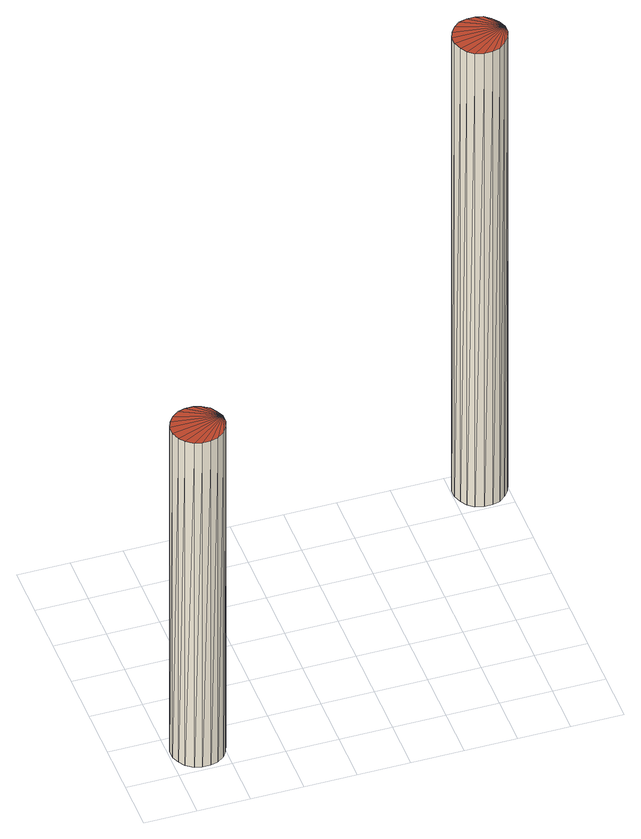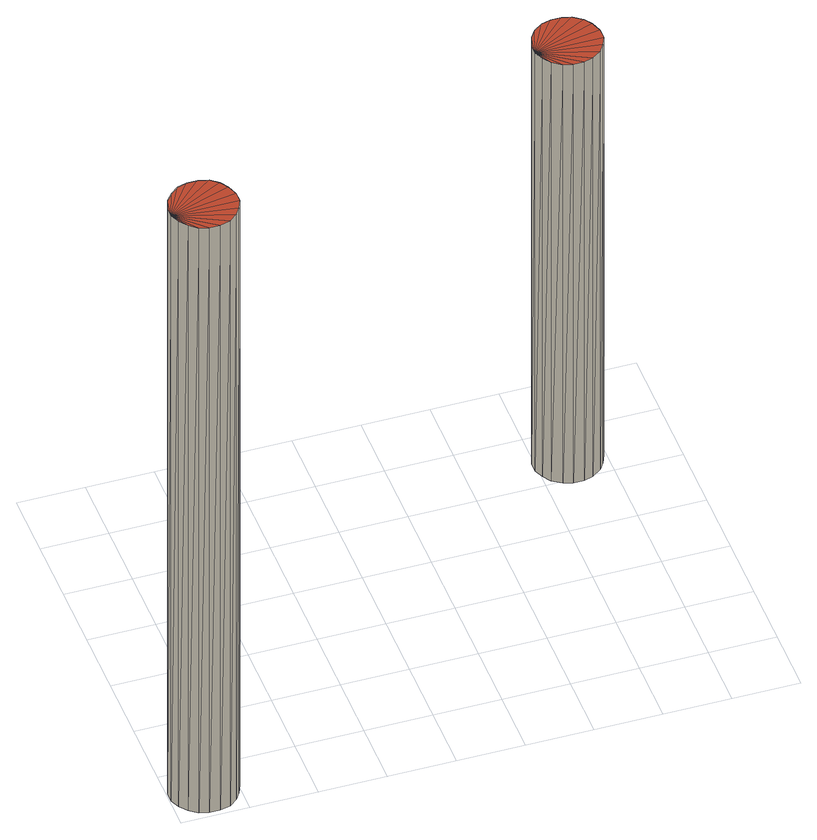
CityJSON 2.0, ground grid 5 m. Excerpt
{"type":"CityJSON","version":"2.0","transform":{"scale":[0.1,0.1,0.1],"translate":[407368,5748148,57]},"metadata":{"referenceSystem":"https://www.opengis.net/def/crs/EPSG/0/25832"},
"CityObjects":{
"building1":{"type":"Building","attributes":{"Geometrietyp2DReferenz":"1000","Gemeindeschluessel":"05570016","function":"51002_1251","roofType":"9999","measuredHeight":38.36},"geometry":[{"type":"Solid","lod":"2","boundaries":[[[[0,1,2]],[[1,3,2]],[[4,5,0]],[[5,1,0]],[[6,7,4]],[[7,5,4]],[[8,9,6]],[[9,7,6]],[[10,11,8]],[[11,9,8]],[[12,13,10]],[[13,11,10]],[[14,15,12]],[[15,13,12]],[[16,17,14]],[[17,15,14]],[[18,19,16]],[[19,17,16]],[[20,21,18]],[[21,19,18]],[[22,23,20]],[[23,21,20]],[[24,25,22]],[[25,23,22]],[[26,27,24]],[[27,25,24]],[[28,29,26]],[[29,27,26]],[[30,31,28]],[[31,29,28]],[[32,33,30]],[[33,31,30]],[[34,35,32]],[[35,33,32]],[[36,37,34]],[[37,35,34]],[[38,39,36]],[[39,37,36]],[[2,3,38]],[[3,39,38]],[[3,1,39]],[[1,5,39]],[[5,7,39]],[[7,9,39]],[[9,11,39]],[[11,13,39]],[[13,15,39]],[[15,17,39]],[[17,19,39]],[[19,21,39]],[[21,23,39]],[[29,31,39]],[[23,25,39]],[[25,27,39]],[[27,29,39]],[[31,33,39]],[[33,35,39]],[[35,37,39]],[[0,2,4]],[[2,38,4]],[[38,36,4]],[[36,34,4]],[[34,32,4]],[[32,30,4]],[[30,28,4]],[[28,26,4]],[[26,24,4]],[[24,22,4]],[[22,20,4]],[[20,18,4]],[[18,16,4]],[[16,14,4]],[[14,12,4]],[[12,10,4]],[[10,8,4]],[[8,6,4]]]],"semantics":{"surfaces":[{"type":"WallSurface"},{"type":"GroundSurface"},{"type":"RoofSurface"}],"values":[[0,0,0,0,0,0,0,0,0,0,0,0,0,0,0,0,0,0,0,0,0,0,0,0,0,0,0,0,0,0,0,0,0,0,0,0,0,0,0,0,1,1,1,1,1,1,1,1,1,1,1,1,1,1,1,1,1,1,2,2,2,2,2,2,2,2,2,2,2,2,2,2,2,2,2,2]]}}]},
"building2":{"type":"Building","attributes":{"Geometrietyp2DReferenz":"1000","Gemeindeschluessel":"05570016","function":"51002_1251","roofType":"9999","measuredHeight":53.74},"geometry":[{"type":"Solid","lod":"2","boundaries":[[[[40,41,42]],[[41,43,42]],[[44,45,40]],[[45,41,40]],[[46,47,44]],[[47,45,44]],[[48,49,46]],[[49,47,46]],[[50,51,48]],[[51,49,48]],[[52,53,50]],[[53,51,50]],[[54,55,52]],[[55,53,52]],[[56,57,54]],[[57,55,54]],[[58,59,56]],[[59,57,56]],[[60,61,58]],[[61,59,58]],[[62,63,60]],[[63,61,60]],[[64,65,62]],[[65,63,62]],[[66,67,64]],[[67,65,64]],[[68,69,66]],[[69,67,66]],[[70,71,68]],[[71,69,68]],[[72,73,70]],[[73,71,70]],[[74,75,72]],[[75,73,72]],[[76,77,74]],[[77,75,74]],[[78,79,76]],[[79,77,76]],[[42,43,78]],[[43,79,78]],[[43,41,79]],[[41,45,79]],[[45,47,79]],[[47,49,79]],[[49,51,79]],[[51,53,79]],[[53,55,79]],[[55,57,79]],[[57,59,79]],[[59,61,79]],[[61,63,79]],[[63,65,79]],[[65,67,79]],[[67,69,79]],[[69,71,79]],[[71,73,79]],[[73,75,79]],[[75,77,79]],[[40,42,44]],[[42,78,44]],[[78,76,44]],[[76,74,44]],[[74,72,44]],[[72,70,44]],[[70,68,44]],[[68,66,44]],[[66,64,44]],[[64,62,44]],[[62,60,44]],[[60,58,44]],[[58,56,44]],[[56,54,44]],[[54,52,44]],[[52,50,44]],[[50,48,44]],[[48,46,44]]]],"semantics":{"surfaces":[{"type":"WallSurface"},{"type":"GroundSurface"},{"type":"RoofSurface"}],"values":[[0,0,0,0,0,0,0,0,0,0,0,0,0,0,0,0,0,0,0,0,0,0,0,0,0,0,0,0,0,0,0,0,0,0,0,0,0,0,0,0,1,1,1,1,1,1,1,1,1,1,1,1,1,1,1,1,1,1,2,2,2,2,2,2,2,2,2,2,2,2,2,2,2,2,2,2]]}}]}
},
"vertices":[
[49,40,390],[49,40,6],[45,46,390],[45,46,6],[52,33,390],[52,33,6],[52,25,390],[52,25,6],[49,17,390],[49,17,6],[45,11,390],[45,11,6],[38,6,390],[38,6,6],[31,4,390],[31,4,6],[23,4,390],[23,4,6],[16,6,390],[16,6,6],[9,11,390],[9,11,6],[5,17,390],[5,17,6],[2,25,390],[2,25,6],[2,33,390],[2,33,6],[5,40,390],[5,40,6],[9,46,390],[9,46,6],[16,51,390],[16,51,6],[23,53,390],[23,53,6],[31,53,390],[31,53,6],[38,51,390],[38,51,6],
[397,286,546],[397,286,9],[392,292,546],[392,292,9],[400,279,546],[400,279,9],[400,271,546],[400,271,9],[397,263,546],[397,263,9],[392,257,546],[392,257,9],[386,252,546],[386,252,9],[379,250,546],[379,250,9],[371,250,546],[371,250,9],[363,252,546],[363,252,9],[357,257,546],[357,257,9],[353,263,546],[353,263,9],[350,271,546],[350,271,9],[350,279,546],[350,279,9],[353,286,546],[353,286,9],[357,292,546],[357,292,9],[363,297,546],[363,297,9],[371,299,546],[371,299,9],[379,299,546],[379,299,9],[386,297,546],[386,297,9]
]}
